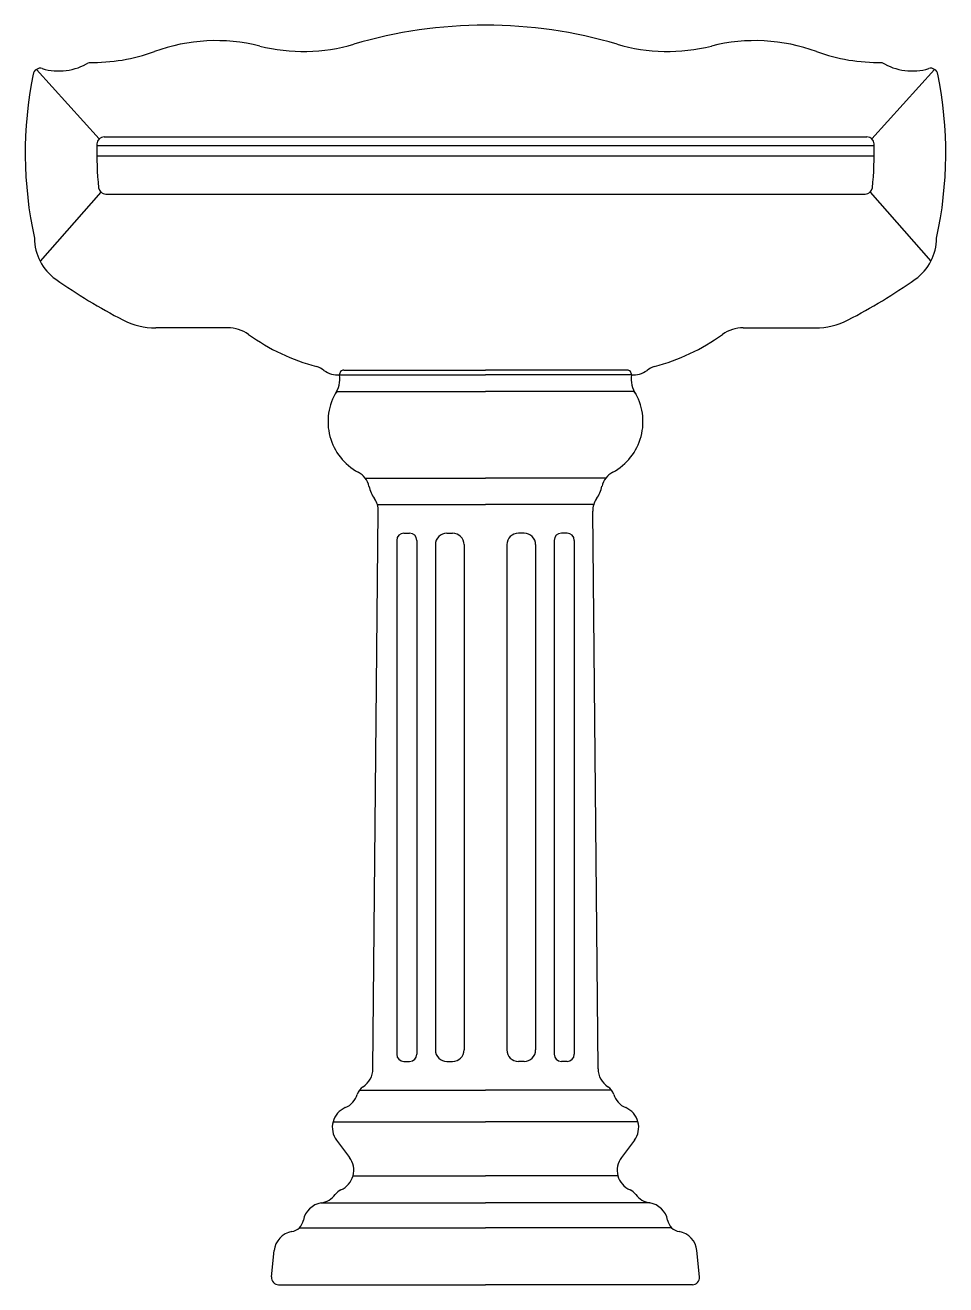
# Model space of a CAD drawing. Extents: x 1191 to 1834, y 1077 to 1957.
import ezdxf

# ---------------------------------------------------------------- set-up
doc = ezdxf.new("R2010")
doc.units = 0
doc.header["$LTSCALE"] = 25
doc.layers.add('FINA', color=6, linetype='CONTINUOUS')
doc.layers.add('GROSSA', color=3, linetype='CONTINUOUS')

msp = doc.modelspace()

# ---------------------------------------------------------------- linework, layer by layer
at = {"layer": 'FINA', "color": 0, "linetype": 'CONTINUOUS'}
for p, q in [((1198.67, 1925.9), (1242.47, 1877.34)), ((1826.04, 1925.9), (1782.24, 1877.34)), ((1240.92, 1872.59), (1783.79, 1872.59)), ((1240.87, 1865.59), (1783.84, 1865.59)), ((1243.79, 1840.03), (1201.29, 1791.8)), ((1780.91, 1840.03), (1823.42, 1791.8)), ((1410.46, 1712.39), (1512.35, 1712.39)), ((1614.25, 1712.39), (1512.35, 1712.39)), ((1408.43, 1700.94), (1512.35, 1700.94)), ((1616.28, 1700.94), (1512.35, 1700.94)), ((1428.29, 1640.38), (1512.35, 1640.38)), ((1596.42, 1640.38), (1512.35, 1640.38)), ((1436.8, 1621.84), (1512.35, 1621.84)), ((1587.9, 1621.84), (1512.35, 1621.84)), ((1455.35, 1601.84), (1459.35, 1601.84)), ((1485.35, 1601.84), (1489.35, 1601.84)), ((1539.35, 1601.84), (1535.35, 1601.84)), ((1569.35, 1601.84), (1565.35, 1601.84)), ((1450.35, 1596.84), (1450.35, 1237.81)), ((1464.35, 1596.84), (1464.35, 1237.81)), ((1477.35, 1593.84), (1477.35, 1240.81)), ((1497.35, 1593.84), (1497.35, 1240.81)), ((1527.35, 1593.84), (1527.35, 1240.81)), ((1547.35, 1593.84), (1547.35, 1240.81)), ((1560.35, 1596.84), (1560.35, 1237.81)), ((1574.35, 1596.84), (1574.35, 1237.81)), ((1455.35, 1232.81), (1459.35, 1232.81)), ((1485.35, 1232.81), (1489.35, 1232.81)), ((1539.35, 1232.81), (1535.35, 1232.81)), ((1569.35, 1232.81), (1565.35, 1232.81)), ((1424.4, 1212.81), (1512.35, 1212.81)), ((1600.31, 1212.81), (1512.35, 1212.81)), ((1405.86, 1190.62), (1512.35, 1190.62)), ((1618.85, 1190.62), (1512.35, 1190.62)), ((1419.87, 1152.96), (1512.35, 1152.96)), ((1604.84, 1152.96), (1512.35, 1152.96)), ((1397.64, 1133.93), (1512.35, 1133.93)), ((1627.07, 1133.93), (1512.35, 1133.93)), ((1382.38, 1116.63), (1512.35, 1116.63)), ((1642.33, 1116.63), (1512.35, 1116.63))]:
    msp.add_line(p, q, dxfattribs=at)
for centre, radius, start, end in [((1455.35, 1596.84), 5, 90, 180), ((1459.35, 1596.84), 5, 0, 90), ((1485.35, 1593.84), 8, 90, 180), ((1489.35, 1593.84), 8, 0, 90), ((1535.35, 1593.84), 8, 90, 180), ((1539.35, 1593.84), 8, 0, 90), ((1565.35, 1596.84), 5, 90, 180), ((1569.35, 1596.84), 5, 0, 90), ((1485.35, 1240.81), 8, 180, 270), ((1489.35, 1240.81), 8, 270, 0), ((1535.35, 1240.81), 8, 180, 270), ((1539.35, 1240.81), 8, 270, 0), ((1455.35, 1237.81), 5, 180, 270), ((1459.35, 1237.81), 5, 270, 0), ((1565.35, 1237.81), 5, 180, 270), ((1569.35, 1237.81), 5, 270, 0)]:
    msp.add_arc(centre, radius, start, end, dxfattribs=at)
at = {"layer": 'GROSSA', "color": 0, "linetype": 'CONTINUOUS'}
for p, q in [((1245.95, 1878.75), (1778.76, 1878.75)), ((1247.13, 1838.75), (1777.57, 1838.75)), ((1332.35, 1745.28), (1282.06, 1745.28)), ((1692.35, 1745.28), (1742.64, 1745.28)), ((1413.44, 1715.75), (1512.35, 1715.75)), ((1611.27, 1715.75), (1512.35, 1715.75)), ((1433.71, 1227.57), (1437.47, 1617.3)), ((1590.99, 1227.57), (1587.24, 1617.3)), ((1408.35, 1177.75), (1417.35, 1165.75)), ((1616.35, 1177.75), (1607.35, 1165.75)), ((1362.9, 1082.25), (1364.74, 1100.62)), ((1661.8, 1082.25), (1659.97, 1100.62)), ((1367.88, 1076.75), (1512.35, 1076.75)), ((1656.83, 1076.75), (1512.35, 1076.75))]:
    msp.add_line(p, q, dxfattribs=at)
for centre, radius, start, end in [((1512.35, 1631.75), 325, 90, 106.42128), ((1512.35, 1631.75), 325, 73.57872, 90), ((1324.11, 1820.96), 125, 75.87002, 110.08767), ((1700.6, 1820.96), 125, 69.91233, 104.12998), ((1238.02, 2056.6), 125.87, 268.81979, 290.05285), ((1385.14, 2063.4), 125, 255.87002, 286.42128), ((1639.57, 2063.4), 125, 253.57872, 284.12998), ((1786.69, 2056.6), 125.87, 249.94731, 271.18292), ((1214.35, 1964.75), 40, 253.19049, 301.78833), ((1810.35, 1964.75), 40, 238.21167, 286.80951), ((1466.84, 1867.43), 275.98, 168.50643, 192.45256), ((1201.34, 1921.67), 5, 73.19049, 171.46742), ((1823.37, 1921.67), 5, 8.53258, 106.80951), ((1557.87, 1867.43), 275.98, 347.54744, 11.49357), ((1245.95, 1873.75), 5, 90, 178.35959), ((1778.76, 1873.75), 5, 1.64041, 90), ((1466.84, 1867.43), 225.98, 178.35959, 186.15017), ((1557.87, 1867.43), 225.98, 353.84983, 1.64041), ((1247.13, 1843.75), 5, 186.15017, 270), ((1777.57, 1843.75), 5, 270, 353.84983), ((1232.35, 1807.92), 35, 180, 234.83996), ((1792.35, 1807.92), 35, 305.16004, 0), ((1442.54, 2106.32), 400, 234.83996, 242.70896), ((1582.16, 2106.32), 400, 297.29104, 305.16004), ((1282.06, 1795.28), 50, 242.70896, 270), ((1332.35, 1720.28), 25, 54.61926, 90), ((1692.35, 1720.28), 25, 90, 125.38074), ((1742.64, 1795.28), 50, 270, 297.29104), ((1433.68, 1862.96), 150, 234.61926, 254.7766), ((1591.03, 1862.96), 150, 285.2234, 305.38074), ((1390.35, 1703.75), 15, 52.27289, 74.7766), ((1634.35, 1703.75), 15, 105.2234, 127.72711), ((1408.71, 1727.48), 15, 232.27289, 276.63713), ((1390.6, 1710.01), 20, 326.33682, 6.83848), ((1413.44, 1712.75), 3, 90, 186.83848), ((1611.27, 1712.75), 3, 353.16152, 90), ((1634.1, 1710.01), 20, 173.16152, 213.66318), ((1616, 1727.48), 15, 263.36287, 307.72711), ((1442.35, 1679.75), 40, 148.01054, 241.79801), ((1582.35, 1679.75), 40, 298.20199, 31.98946), ((1416.36, 1631.28), 15, 12.89022, 61.79801), ((1608.35, 1631.28), 15, 118.20199, 167.10978), ((1455.35, 1640.2), 25, 192.89022, 214.6952), ((1569.35, 1640.2), 25, 325.3048, 347.10978), ((1422.47, 1617.44), 15, 359.48306, 34.6952), ((1602.24, 1617.44), 15, 145.3048, 180.51694), ((1418.71, 1227.7), 15, 303.06195, 359.48306), ((1605.99, 1227.7), 15, 180.51694, 236.93805), ((1432.35, 1206.75), 10, 123.06195, 162.3725), ((1592.35, 1206.75), 10, 17.6275, 56.93805), ((1408.53, 1214.32), 15, 293.21637, 342.3725), ((1616.18, 1214.32), 15, 197.6275, 246.78363), ((1420.35, 1186.75), 15, 113.21637, 216.8699), ((1604.35, 1186.75), 15, 323.1301, 66.78363), ((1405.35, 1156.75), 15, 293.81955, 36.8699), ((1619.35, 1156.75), 15, 143.1301, 246.18045), ((1395.35, 1148.75), 15, 278.74977, 323.50006), ((1415.45, 1133.88), 10, 113.81955, 143.50006), ((1609.26, 1133.88), 10, 36.49994, 66.18045), ((1629.35, 1148.75), 15, 216.49994, 261.25023), ((1399.92, 1119.1), 15, 98.74977, 169.27854), ((1624.79, 1119.1), 15, 10.72146, 81.25023), ((1375.35, 1123.75), 10, 279.93271, 349.27854), ((1649.35, 1123.75), 10, 190.72146, 260.06729), ((1379.67, 1099.13), 15, 99.93271, 174.28941), ((1645.04, 1099.13), 15, 5.71059, 80.06729), ((1367.88, 1081.75), 5, 174.28941, 270), ((1656.83, 1081.75), 5, 270, 5.71059)]:
    msp.add_arc(centre, radius, start, end, dxfattribs=at)

doc.saveas('drawing.dxf')
